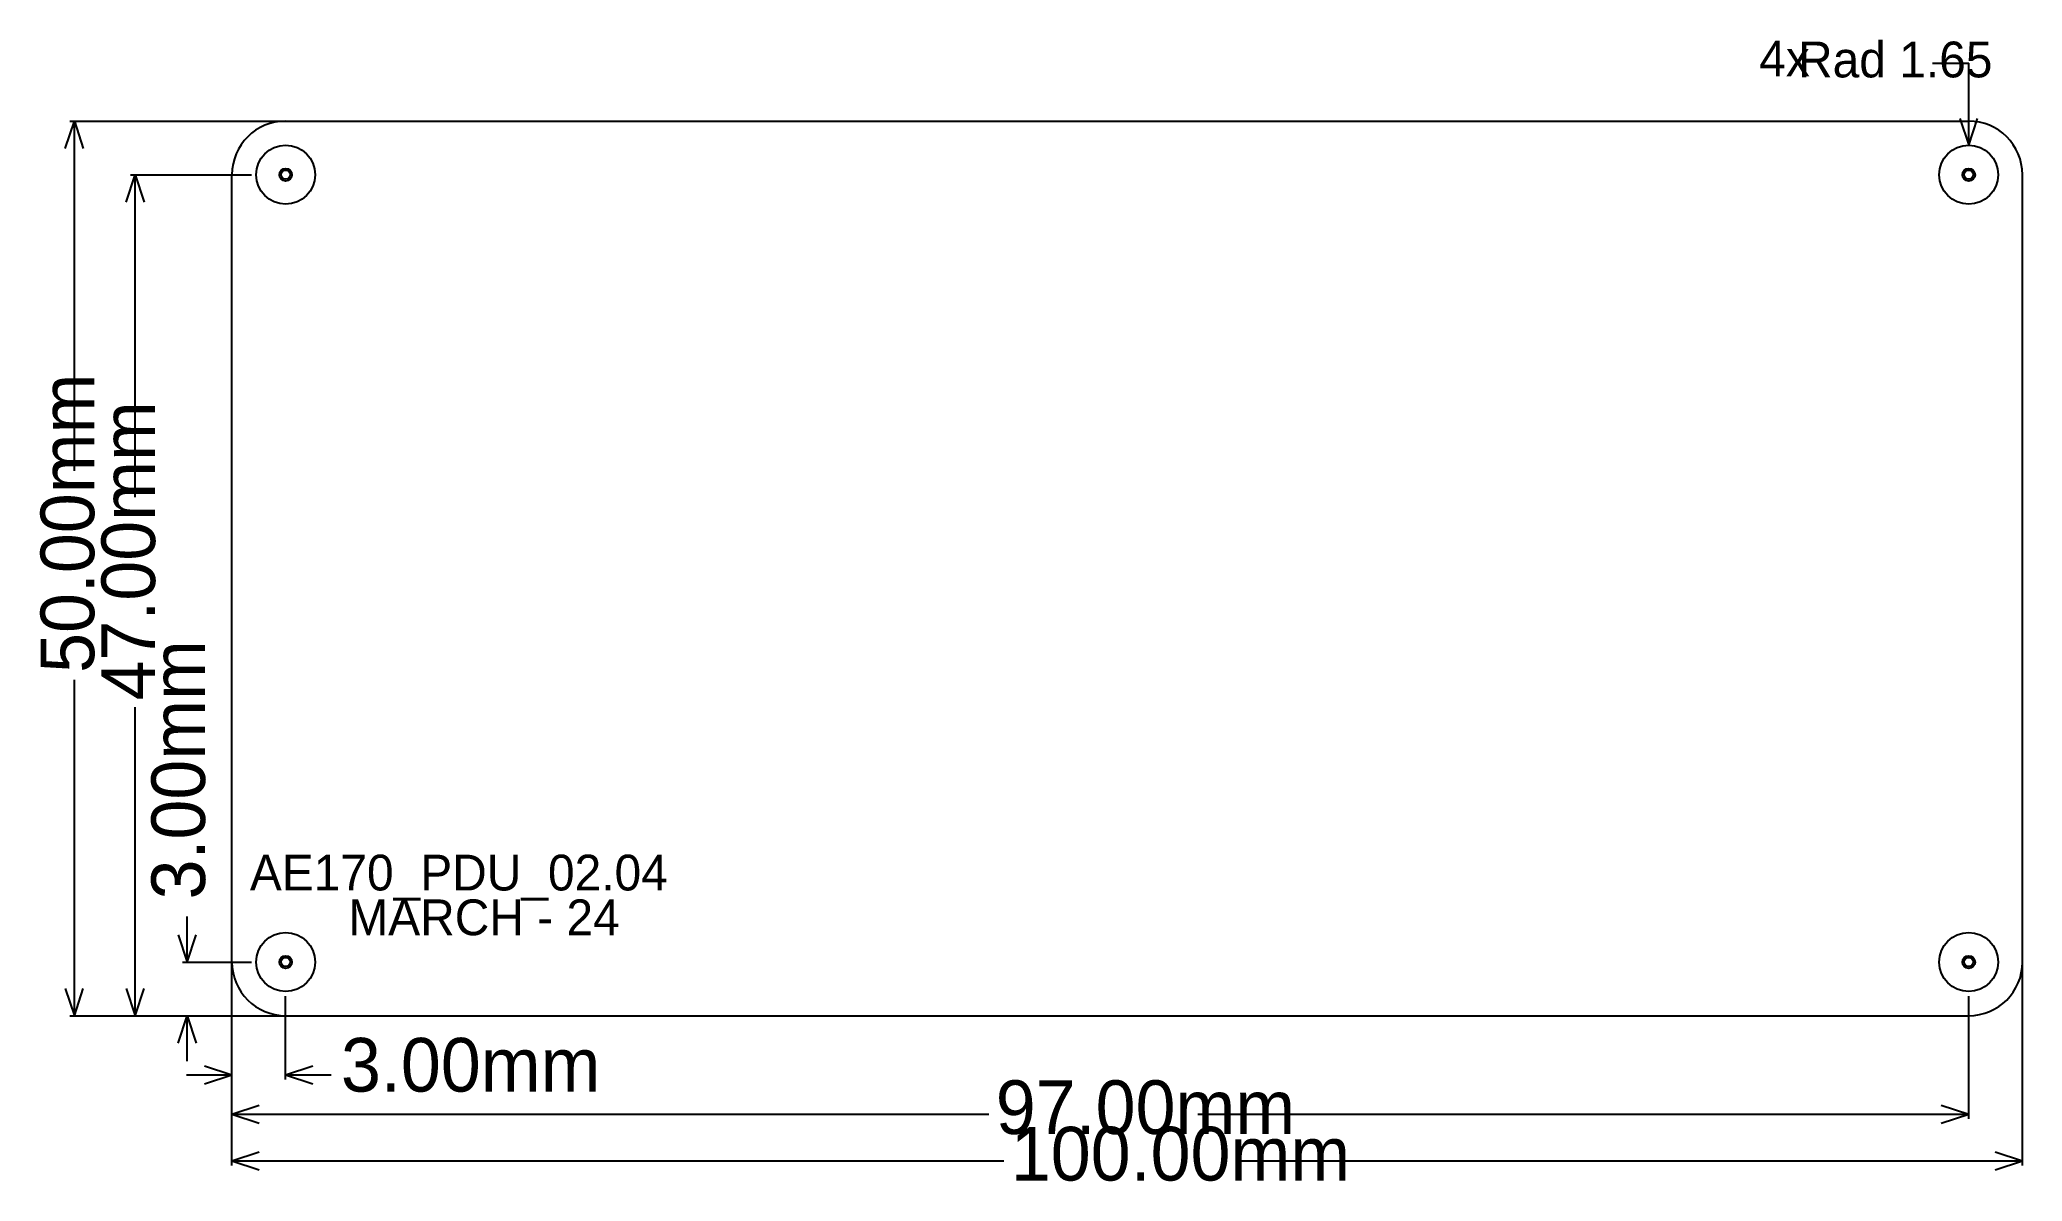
# Model space of a CAD drawing. Header units: millimetres. Extents: x 921 to 1032, y 592 to 656.
import ezdxf

# ---------------------------------------------------------------- set-up
doc = ezdxf.new("R2010")
doc.units = ezdxf.units.MM
for name, color, linetype in [('BottomLayer', 5, 'Continuous'), ('BottomSolder', 6, 'Continuous'), ('DrillDrawing', 1, 'Continuous'), ('Mechanical1', 6, 'Continuous'), ('MidLayer1', 16, 'Continuous'), ('MidLayer2', 76, 'Continuous'), ('MultiLayer', 9, 'Continuous'), ('PadHoleLayer', 156, 'Continuous'), ('TopLayer', 1, 'Continuous'), ('TopOverlay', 2, 'Continuous'), ('TopSolder', 216, 'Continuous')]:
    doc.layers.add(name, color=color, linetype=linetype)

msp = doc.modelspace()

# ---------------------------------------------------------------- linework, layer by layer
at = {"layer": 'BottomLayer'}
for centre in [(934.93, 648.73), (1028.93, 648.73), (934.93, 604.73), (1028.93, 604.73)]:
    msp.add_circle(centre, 0.25, dxfattribs=at)
at = {"layer": 'BottomSolder'}
for centre in [(934.93, 648.73), (1028.93, 648.73), (934.93, 604.73), (1028.93, 604.73)]:
    msp.add_circle(centre, 0.352, dxfattribs=at)
at = {"layer": 'DrillDrawing'}
for p, q in [((1026.9, 654.96), (1028.93, 654.96)), ((1028.93, 650.38), (1028.93, 654.96)), ((922.62, 650.2), (923.13, 651.73)), ((922.87, 651.73), (934.93, 651.73)), ((923.13, 632.18), (923.13, 651.73)), ((923.13, 651.73), (923.63, 650.2)), ((1028.43, 651.88), (1028.93, 650.38)), ((1028.93, 650.38), (1029.43, 651.88)), ((926.02, 647.2), (926.53, 648.73)), ((926.27, 648.73), (933.02, 648.73)), ((926.53, 630.72), (926.53, 648.73)), ((926.53, 648.73), (927.03, 647.2)), ((923.13, 601.73), (923.13, 620.51)), ((926.53, 601.73), (926.53, 618.97)), ((929.43, 604.73), (929.43, 607.27)), ((928.92, 606.25), (929.43, 604.73)), ((929.43, 604.73), (929.93, 606.25)), ((929.17, 604.73), (933.02, 604.73)), ((931.93, 593.37), (931.93, 604.73)), ((1031.93, 593.37), (1031.93, 604.73)), ((931.93, 598.17), (931.93, 604.37)), ((931.93, 595.97), (931.93, 604.37)), ((922.62, 603.25), (923.13, 601.73)), ((923.13, 601.73), (923.63, 603.25)), ((926.02, 603.25), (926.53, 601.73)), ((926.53, 601.73), (927.03, 603.25)), ((934.93, 598.17), (934.93, 602.82)), ((1028.93, 595.97), (1028.93, 602.82)), ((922.87, 601.73), (934.93, 601.73)), ((926.27, 601.73), (934.57, 601.73)), ((928.92, 600.2), (929.43, 601.73)), ((929.17, 601.73), (934.57, 601.73)), ((929.43, 599.19), (929.43, 601.73)), ((929.43, 601.73), (929.93, 600.2)), ((929.39, 598.43), (931.93, 598.43)), ((930.4, 598.93), (931.93, 598.43)), ((930.4, 597.92), (931.93, 598.43)), ((934.93, 598.43), (936.45, 598.93)), ((934.93, 598.43), (937.47, 598.43)), ((934.93, 598.43), (936.45, 597.92)), ((931.93, 596.23), (933.45, 596.73)), ((931.93, 596.23), (974.21, 596.23)), ((931.93, 596.23), (933.45, 595.72)), ((985.88, 596.23), (1028.93, 596.23)), ((1027.4, 596.73), (1028.93, 596.23)), ((1027.4, 595.72), (1028.93, 596.23)), ((931.93, 593.63), (933.45, 594.13)), ((931.93, 593.63), (975.05, 593.63)), ((931.93, 593.63), (933.45, 593.12)), ((988.04, 593.63), (1031.93, 593.63)), ((1030.4, 594.13), (1031.93, 593.63)), ((1030.4, 593.12), (1031.93, 593.63))]:
    msp.add_line(p, q, dxfattribs=at)
for centre in [(934.93, 648.73), (1028.93, 648.73), (934.93, 604.73), (1028.93, 604.73)]:
    msp.add_circle(centre, 1.65, dxfattribs=at)
at = {"layer": 'Mechanical1'}
for p, q in [((934.93, 651.73), (1028.93, 651.73)), ((931.93, 604.73), (931.93, 648.73)), ((1031.93, 604.73), (1031.93, 648.73)), ((934.93, 601.73), (1028.93, 601.73))]:
    msp.add_line(p, q, dxfattribs=at)
for centre, start, end in [((934.93, 648.73), 90, 180), ((1028.93, 648.73), 0, 90), ((934.93, 604.73), 180, 270), ((1028.93, 604.73), 270, 0)]:
    msp.add_arc(centre, 3, start, end, dxfattribs=at)
at = {"layer": 'MidLayer1'}
for centre in [(934.93, 648.73), (1028.93, 648.73), (934.93, 604.73), (1028.93, 604.73)]:
    msp.add_circle(centre, 0.25, dxfattribs=at)
at = {"layer": 'MidLayer2'}
for centre in [(934.93, 648.73), (1028.93, 648.73), (934.93, 604.73), (1028.93, 604.73)]:
    msp.add_circle(centre, 0.25, dxfattribs=at)
at = {"layer": 'MultiLayer'}
for centre in [(934.93, 648.73), (1028.93, 648.73), (934.93, 604.73), (1028.93, 604.73)]:
    msp.add_circle(centre, 0.25, dxfattribs=at)
at = {"layer": 'PadHoleLayer'}
for centre in [(934.93, 648.73), (1028.93, 648.73), (934.93, 604.73), (1028.93, 604.73)]:
    msp.add_circle(centre, 1.65, dxfattribs=at)
at = {"layer": 'TopLayer'}
for centre in [(934.93, 648.73), (1028.93, 648.73), (934.93, 604.73), (1028.93, 604.73)]:
    msp.add_circle(centre, 0.25, dxfattribs=at)
at = {"layer": 'TopSolder'}
for centre in [(934.93, 648.73), (1028.93, 648.73), (934.93, 604.73), (1028.93, 604.73)]:
    msp.add_circle(centre, 0.352, dxfattribs=at)

# ---------------------------------------------------------------- texts
at = {"layer": 'DrillDrawing'}
for s, height, rotation, p in [('4x ', 2, 360, (1017.23, 654.23)), ('50.00mm', 3, 90, (924.24, 620.89)), ('47.00mm', 3, 90, (927.64, 619.35)), ('3.00mm', 3, 90, (930.43, 608.23))]:
    msp.add_text(s, height=height, rotation=rotation, dxfattribs=at).set_placement(p)
for s, height, p in [('Rad 1.65', 2, (1019.4, 654.17)), ('3.00mm', 3, (938.02, 597.49)), ('97.00mm', 3, (974.59, 595.12)), ('100.00mm', 3, (975.43, 592.52))]:
    msp.add_text(s, height=height, dxfattribs=at).set_placement(p)
at = {"layer": 'TopOverlay'}
for s, p in [('AE170_PDU_02.04', (932.93, 608.73)), ('MARCH - 24', (938.43, 606.23))]:
    msp.add_text(s, height=2, rotation=360, dxfattribs=at).set_placement(p)

doc.saveas('drawing.dxf')
